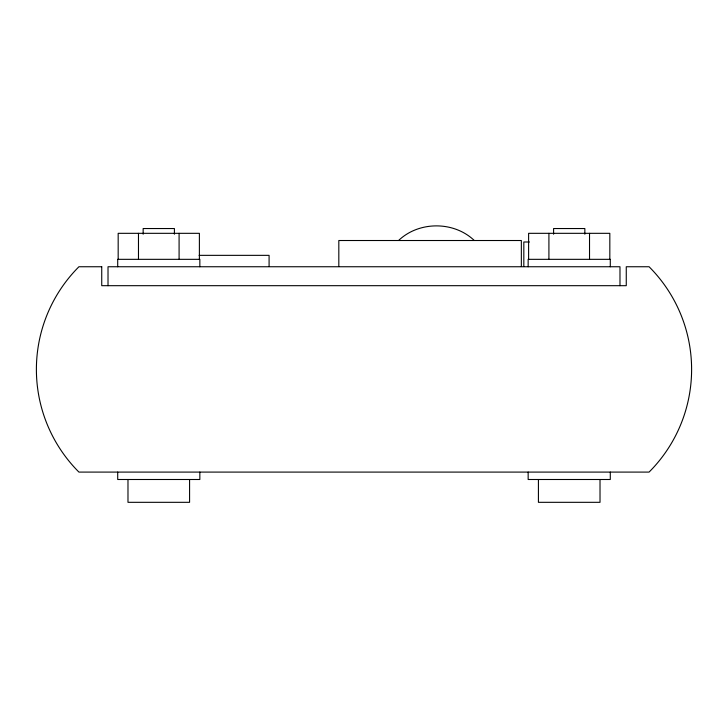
<?xml version="1.0" encoding="UTF-8"?>
<svg xmlns="http://www.w3.org/2000/svg" width="728" height="728" viewBox="0 0 728 728"><rect width="100%" height="100%" fill="white"/><g stroke="black" fill="none" stroke-linecap="round" stroke-linejoin="round"><path stroke-width="1.09" d="M398.635 240.449C418.982 221.03 453.89 221.03 474.237 240.449M529.411 241.996L523.823 241.996L523.823 266.484M199.081 255.346L269.087 255.346L269.087 266.475M619.983 285.685L619.983 266.748L108.017 266.748L108.017 285.685M610.292 266.748L610.292 259.332L528.155 259.332L528.155 266.748M610.292 472.09L610.292 479.497L528.155 479.497L528.155 472.09M609.827 259.332L609.827 233.324L528.61 233.324L528.61 259.332M600.018 479.497L600.018 502.32L538.42 502.32L538.42 479.497M589.525 233.324L589.525 259.332M584.848 234.216L584.848 228.537L553.589 228.537L553.589 234.216M548.912 233.324L548.912 259.332M521.348 266.539L521.348 240.513L338.82 240.513L338.82 266.539M199.845 266.748L199.845 259.332L117.709 259.332L117.709 266.748M199.845 472.09L199.845 479.497L117.709 479.497L117.709 472.09M199.39 259.332L199.39 233.324L118.173 233.324L118.173 259.332M189.58 479.497L189.58 502.32L127.982 502.32L127.982 479.497M179.088 233.324L179.088 259.332M174.411 234.216L174.411 228.537L143.152 228.537L143.152 234.216M138.475 233.324L138.475 259.332M101.738 266.748L78.924 266.748A145.191 145.191 0 0 0 78.924 472.09L649.076 472.09A145.191 145.191 0 0 0 649.076 266.748L626.262 266.748L626.262 285.685L101.738 285.685L101.738 266.748"/></g></svg>
